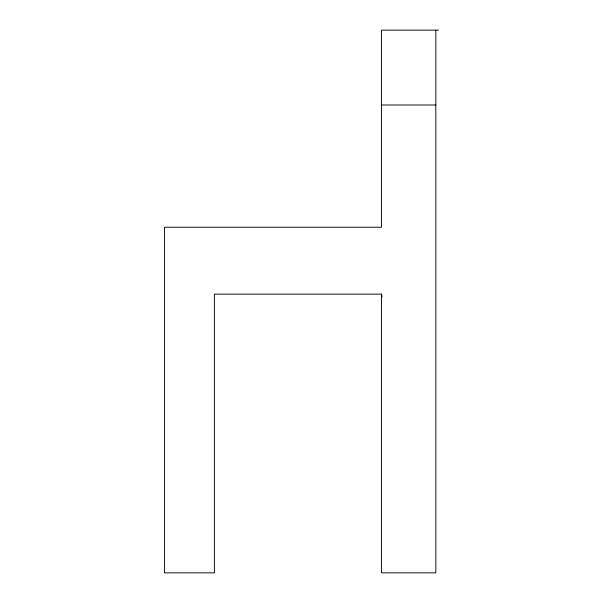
<?xml version="1.0" encoding="UTF-8"?>
<svg xmlns="http://www.w3.org/2000/svg" width="603" height="603" viewBox="0 0 603 603"><rect width="100%" height="100%" fill="white"/><g stroke="black" fill="none" stroke-linecap="round" stroke-linejoin="round"><path stroke-width="0.9" d="M438.532 30.15L381.548 30.15L381.548 227.233L164.468 227.233L164.468 572.85L214.397 572.85L214.397 294.143L381.548 294.143L382.091 296.91M381.548 104.997L435.818 104.997M435.818 30.15L435.818 572.85L381.548 572.85L381.548 294.143"/></g></svg>
